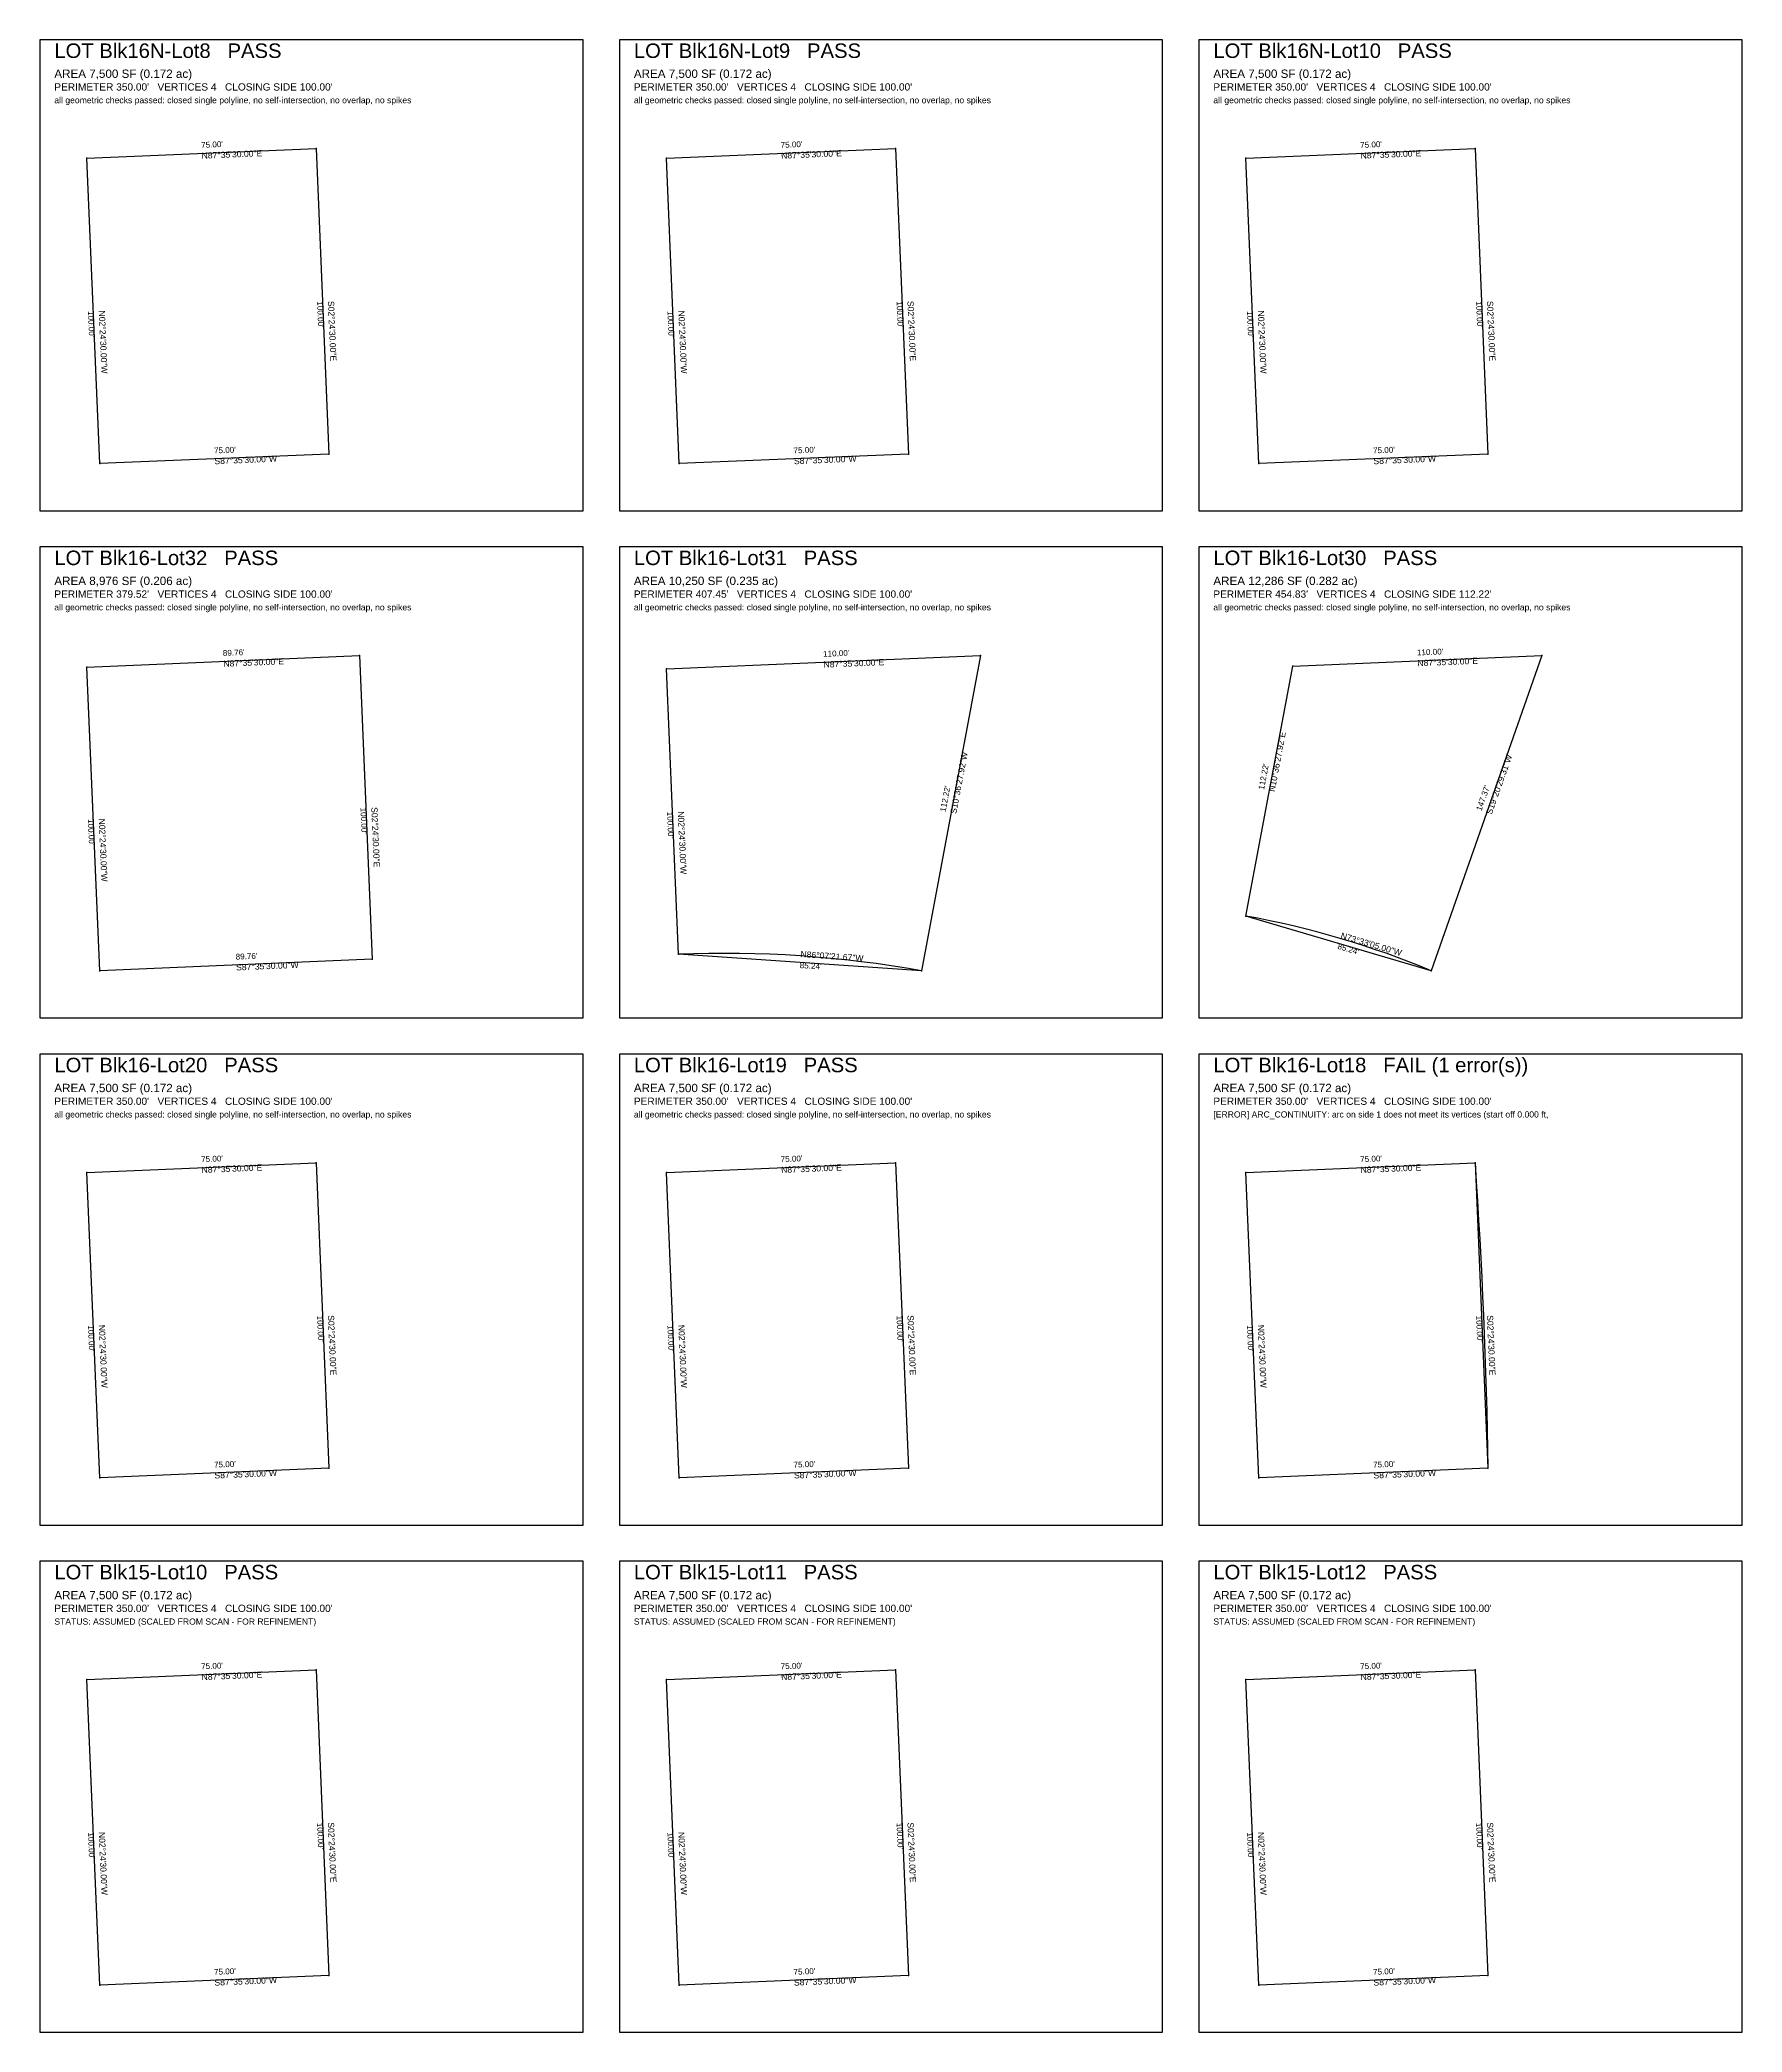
# Model space of a CAD drawing. Extents: x 0 to 3820, y -4480 to 260.
# Drawn here: x 0 to 940, y -2240 to -1140 of the extents above; entities that cross this region are included whole.
import ezdxf

# ---------------------------------------------------------------- set-up
doc = ezdxf.new("R2010")
doc.units = 0
for name, pattern in [('ROT_2.41', [0]), ('ROT_272.41', [0]), ('ROT_343.55', [0]), ('ROT_356.12', [0]), ('ROT_70.66', [0]), ('ROT_79.39', [0])]:
    doc.linetypes.add(name, pattern=pattern)
for name, color, linetype in [('ERROR', 1, 'CONTINUOUS'), ('LOT_LINE_APPROX', 1, 'CONTINUOUS'), ('LOT_POLYLINE', 4, 'CONTINUOUS'), ('SHEET_FRAME', 8, 'CONTINUOUS'), ('SHEET_LABELS', 7, 'CONTINUOUS')]:
    doc.layers.add(name, color=color, linetype=linetype)
doc.styles.get("Standard").update_dxf_attribs({"font": 'Arial'})

msp = doc.modelspace()

# ---------------------------------------------------------------- linework, layer by layer
at = {"layer": 'ERROR'}
for p, q in [((792.5094, -1760), (792.5094, -1760)), ((799.603, -1928.661), (799.6038, -1928.6793))]:
    msp.add_line(p, q, dxfattribs=at)
at = {"layer": 'LOT_LINE_APPROX'}
for points in [[(26, -2045.3207), (152.5094, -2040), (159.6038, -2208.6793), (33.0943, -2214)], [(346, -2045.3207), (472.5094, -2040), (479.6038, -2208.6793), (353.0943, -2214)], [(666, -2045.3207), (792.5094, -2040), (799.6038, -2208.6793), (673.0943, -2214)]]:
    msp.add_lwpolyline(points, close=True, dxfattribs=at)
at = {"layer": 'LOT_POLYLINE'}
for points in [[(26, -1205.3207), (152.5094, -1200), (159.6038, -1368.6793), (33.0943, -1374)], [(346, -1205.3207), (472.5094, -1200), (479.6038, -1368.6793), (353.0943, -1374)], [(666, -1205.3207), (792.5094, -1200), (799.6038, -1368.6793), (673.0943, -1374)], [(26, -1486.3298), (176.5008, -1480), (183.5527, -1647.6702), (33.0519, -1654)], [(346, -1487.2919), (519.3769, -1480), (486.7893, -1654), (352.629, -1644.9072)], [(691.8482, -1485.7839), (829.369, -1480), (768.2937, -1654), (666, -1623.799)], [(26, -1765.3207), (152.5094, -1760), (159.6038, -1928.6793), (33.0943, -1934)], [(346, -1765.3207), (472.5094, -1760), (479.6038, -1928.6793), (353.0943, -1934)], [(666, -1765.3207), (792.5094, -1760), (799.6038, -1928.6793), (673.0943, -1934)]]:
    msp.add_lwpolyline(points, close=True, dxfattribs=at)
for points in [[(768.2937, -1654), (762.1155, -1651.461), (755.9032, -1649.0069), (749.6578, -1646.6382), (743.3805, -1644.3554), (737.0724, -1642.1589), (730.7349, -1640.0491), (724.369, -1638.0264), (717.976, -1636.0911), (711.557, -1634.2438), (705.1133, -1632.4846), (698.6461, -1630.814), (692.1566, -1629.2321), (685.646, -1627.7395), (679.1156, -1626.3362), (672.5665, -1625.0227), (666, -1623.799)], [(486.7893, -1654), (478.4903, -1652.571), (470.1726, -1651.2559), (461.8376, -1650.055), (453.4869, -1648.9685), (445.1221, -1647.9966), (436.7448, -1647.1396), (428.3565, -1646.3974), (419.9588, -1645.7704), (411.5533, -1645.2586), (403.1415, -1644.8621), (394.7252, -1644.581), (386.3057, -1644.4153), (377.8848, -1644.3651), (369.464, -1644.4303), (361.0449, -1644.6111), (352.629, -1644.9072)], [(792.5094, -1760), (793.2048, -1770.5288), (793.8666, -1781.0598), (794.4949, -1791.5929), (795.0895, -1802.1279), (795.6505, -1812.6647), (796.178, -1823.2033), (796.6718, -1833.7435), (797.132, -1844.2852), (797.5586, -1854.8284), (797.9515, -1865.3728), (798.3109, -1875.9185), (798.6366, -1886.4652), (798.9286, -1897.0129), (799.1871, -1907.5615), (799.4119, -1918.1109), (799.603, -1928.661)]]:
    msp.add_lwpolyline(points, dxfattribs=at)
at = {"layer": 'SHEET_FRAME'}
for p, q in [((300, -1140), (0, -1140)), ((0, -1140), (0, -1400)), ((300, -1400), (300, -1140)), ((620, -1140), (320, -1140)), ((320, -1140), (320, -1400)), ((620, -1400), (620, -1140)), ((940, -1140), (640, -1140)), ((640, -1140), (640, -1400)), ((940, -1400), (940, -1140)), ((0, -1400), (300, -1400)), ((320, -1400), (620, -1400)), ((640, -1400), (940, -1400)), ((300, -1420), (0, -1420)), ((0, -1420), (0, -1680)), ((300, -1680), (300, -1420)), ((620, -1420), (320, -1420)), ((320, -1420), (320, -1680)), ((620, -1680), (620, -1420)), ((940, -1420), (640, -1420)), ((640, -1420), (640, -1680)), ((940, -1680), (940, -1420)), ((0, -1680), (300, -1680)), ((320, -1680), (620, -1680)), ((640, -1680), (940, -1680)), ((300, -1700), (0, -1700)), ((0, -1700), (0, -1960)), ((300, -1960), (300, -1700)), ((620, -1700), (320, -1700)), ((320, -1700), (320, -1960)), ((620, -1960), (620, -1700)), ((940, -1700), (640, -1700)), ((640, -1700), (640, -1960)), ((940, -1960), (940, -1700)), ((0, -1960), (300, -1960)), ((320, -1960), (620, -1960)), ((640, -1960), (940, -1960)), ((300, -1980), (0, -1980)), ((0, -1980), (0, -2240)), ((300, -2240), (300, -1980)), ((620, -1980), (320, -1980)), ((320, -1980), (320, -2240)), ((620, -2240), (620, -1980)), ((940, -1980), (640, -1980)), ((640, -1980), (640, -2240)), ((940, -2240), (940, -1980)), ((0, -2240), (300, -2240)), ((320, -2240), (620, -2240)), ((640, -2240), (940, -2240))]:
    msp.add_line(p, q, dxfattribs=at)
at = {"layer": 'SHEET_LABELS'}
for p in [(26, -1205.3207), (152.5094, -1200), (346, -1205.3207), (472.5094, -1200), (666, -1205.3207), (792.5094, -1200), (33.0943, -1374), (159.6038, -1368.6793), (353.0943, -1374), (479.6038, -1368.6793), (673.0943, -1374), (799.6038, -1368.6793), (176.5008, -1480), (519.3769, -1480), (829.369, -1480), (26, -1486.3298), (346, -1487.2919), (691.8482, -1485.7839), (666, -1623.799), (183.5527, -1647.6702), (352.629, -1644.9072), (33.0519, -1654), (486.7893, -1654), (768.2937, -1654), (152.5094, -1760), (472.5094, -1760), (792.5094, -1760), (26, -1765.3207), (346, -1765.3207), (666, -1765.3207), (33.0943, -1934), (159.6038, -1928.6793), (353.0943, -1934), (479.6038, -1928.6793), (673.0943, -1934), (799.6038, -1928.6793), (26, -2045.3207), (152.5094, -2040), (346, -2045.3207), (472.5094, -2040), (666, -2045.3207), (792.5094, -2040), (159.6038, -2208.6793), (479.6038, -2208.6793), (799.6038, -2208.6793), (33.0943, -2214), (353.0943, -2214), (673.0943, -2214)]:
    msp.add_point(p, dxfattribs=at)

# ---------------------------------------------------------------- texts
at = {"layer": 'ERROR'}
for s, height, p in [('LOT Blk16-Lot18   FAIL (1 error(s))', 8, (648, -1710)), ('[ERROR] ARC_CONTINUITY: arc on side 1 does not meet its vertices (start off 0.000 ft,', 3.4, (648, -1735))]:
    msp.add_text(s, height=height, dxfattribs=at).set_placement(p)
at = {"layer": 'LOT_LINE_APPROX'}
for p in [(8, -2015), (328, -2015), (648, -2015)]:
    msp.add_text('STATUS: ASSUMED (SCALED FROM SCAN - FOR REFINEMENT)', height=3.4, dxfattribs=at).set_placement(p)
at = {"layer": 'SHEET_LABELS'}
for s, height, p in [('LOT Blk16N-Lot8   PASS', 8, (8, -1150)), ('LOT Blk16N-Lot9   PASS', 8, (328, -1150)), ('LOT Blk16N-Lot10   PASS', 8, (648, -1150)), ('AREA 7,500 SF (0.172 ac)', 4.6, (8, -1161)), ("PERIMETER 350.00'   VERTICES 4   CLOSING SIDE 100.00'", 4, (8, -1168)), ('AREA 7,500 SF (0.172 ac)', 4.6, (328, -1161)), ("PERIMETER 350.00'   VERTICES 4   CLOSING SIDE 100.00'", 4, (328, -1168)), ('AREA 7,500 SF (0.172 ac)', 4.6, (648, -1161)), ("PERIMETER 350.00'   VERTICES 4   CLOSING SIDE 100.00'", 4, (648, -1168)), ('all geometric checks passed: closed single polyline, no self-intersection, no overlap, no spikes', 3.4, (8, -1175)), ('all geometric checks passed: closed single polyline, no self-intersection, no overlap, no spikes', 3.4, (328, -1175)), ('all geometric checks passed: closed single polyline, no self-intersection, no overlap, no spikes', 3.4, (648, -1175)), ('LOT Blk16-Lot32   PASS', 8, (8, -1430)), ('LOT Blk16-Lot31   PASS', 8, (328, -1430)), ('LOT Blk16-Lot30   PASS', 8, (648, -1430)), ('AREA 8,976 SF (0.206 ac)', 4.6, (8, -1441)), ('AREA 10,250 SF (0.235 ac)', 4.6, (328, -1441)), ('AREA 12,286 SF (0.282 ac)', 4.6, (648, -1441)), ('all geometric checks passed: closed single polyline, no self-intersection, no overlap, no spikes', 3.4, (8, -1455)), ("PERIMETER 379.52'   VERTICES 4   CLOSING SIDE 100.00'", 4, (8, -1448)), ('all geometric checks passed: closed single polyline, no self-intersection, no overlap, no spikes', 3.4, (328, -1455)), ("PERIMETER 407.45'   VERTICES 4   CLOSING SIDE 100.00'", 4, (328, -1448)), ('all geometric checks passed: closed single polyline, no self-intersection, no overlap, no spikes', 3.4, (648, -1455)), ("PERIMETER 454.83'   VERTICES 4   CLOSING SIDE 112.22'", 4, (648, -1448)), ('LOT Blk16-Lot20   PASS', 8, (8, -1710)), ('LOT Blk16-Lot19   PASS', 8, (328, -1710)), ('AREA 7,500 SF (0.172 ac)', 4.6, (8, -1721)), ("PERIMETER 350.00'   VERTICES 4   CLOSING SIDE 100.00'", 4, (8, -1728)), ('AREA 7,500 SF (0.172 ac)', 4.6, (328, -1721)), ("PERIMETER 350.00'   VERTICES 4   CLOSING SIDE 100.00'", 4, (328, -1728)), ('AREA 7,500 SF (0.172 ac)', 4.6, (648, -1721)), ("PERIMETER 350.00'   VERTICES 4   CLOSING SIDE 100.00'", 4, (648, -1728)), ('all geometric checks passed: closed single polyline, no self-intersection, no overlap, no spikes', 3.4, (8, -1735)), ('all geometric checks passed: closed single polyline, no self-intersection, no overlap, no spikes', 3.4, (328, -1735)), ('LOT Blk15-Lot10   PASS', 8, (8, -1990)), ('LOT Blk15-Lot11   PASS', 8, (328, -1990)), ('LOT Blk15-Lot12   PASS', 8, (648, -1990)), ('AREA 7,500 SF (0.172 ac)', 4.6, (8, -2001)), ('AREA 7,500 SF (0.172 ac)', 4.6, (328, -2001)), ('AREA 7,500 SF (0.172 ac)', 4.6, (648, -2001)), ("PERIMETER 350.00'   VERTICES 4   CLOSING SIDE 100.00'", 4, (8, -2008)), ("PERIMETER 350.00'   VERTICES 4   CLOSING SIDE 100.00'", 4, (328, -2008)), ("PERIMETER 350.00'   VERTICES 4   CLOSING SIDE 100.00'", 4, (648, -2008))]:
    msp.add_text(s, height=height, dxfattribs=at).set_placement(p)
at = {"layer": 'SHEET_LABELS', "linetype": 'ROT_2.41'}
for s, height, p in [("75.00'", 3.2, (89.1287, -1199.663)), ("75.00'", 3.2, (409.1287, -1199.663)), ("75.00'", 3.2, (729.1287, -1199.663)), ('N87%%d35\'30.00"E', 3.4, (89.3808, -1205.6577)), ('N87%%d35\'30.00"E', 3.4, (409.3808, -1205.6577)), ('N87%%d35\'30.00"E', 3.4, (729.3808, -1205.6577)), ("75.00'", 3.2, (96.223, -1368.3423)), ('S87%%d35\'30.00"W', 3.4, (96.4751, -1374.337)), ("75.00'", 3.2, (416.223, -1368.3423)), ('S87%%d35\'30.00"W', 3.4, (416.4751, -1374.337)), ("75.00'", 3.2, (736.223, -1368.3423)), ('S87%%d35\'30.00"W', 3.4, (736.4751, -1374.337)), ("89.76'", 3.2, (101.1243, -1480.1675)), ('N87%%d35\'30.00"E', 3.4, (101.3765, -1486.1622)), ("110.00'", 3.2, (432.5624, -1480.6486)), ('N87%%d35\'30.00"E', 3.4, (432.8145, -1486.6433)), ("110.00'", 3.2, (760.4825, -1479.8946)), ('N87%%d35\'30.00"E', 3.4, (760.7347, -1485.8893)), ("89.76'", 3.2, (108.1762, -1647.8378)), ('S87%%d35\'30.00"W', 3.4, (108.4284, -1653.8325)), ("75.00'", 3.2, (89.1287, -1759.663)), ("75.00'", 3.2, (409.1287, -1759.663)), ("75.00'", 3.2, (729.1287, -1759.663)), ('N87%%d35\'30.00"E', 3.4, (89.3808, -1765.6577)), ('N87%%d35\'30.00"E', 3.4, (409.3808, -1765.6577)), ('N87%%d35\'30.00"E', 3.4, (729.3808, -1765.6577)), ("75.00'", 3.2, (96.223, -1928.3423)), ("75.00'", 3.2, (416.223, -1928.3423)), ("75.00'", 3.2, (736.223, -1928.3423)), ('S87%%d35\'30.00"W', 3.4, (96.4751, -1934.337)), ('S87%%d35\'30.00"W', 3.4, (416.4751, -1934.337)), ('S87%%d35\'30.00"W', 3.4, (736.4751, -1934.337)), ("75.00'", 3.2, (89.1287, -2039.663)), ('N87%%d35\'30.00"E', 3.4, (89.3808, -2045.6577)), ("75.00'", 3.2, (409.1287, -2039.663)), ('N87%%d35\'30.00"E', 3.4, (409.3808, -2045.6577)), ("75.00'", 3.2, (729.1287, -2039.663)), ('N87%%d35\'30.00"E', 3.4, (729.3808, -2045.6577)), ("75.00'", 3.2, (96.223, -2208.3423)), ('S87%%d35\'30.00"W', 3.4, (96.4751, -2214.337)), ("75.00'", 3.2, (416.223, -2208.3423)), ('S87%%d35\'30.00"W', 3.4, (416.4751, -2214.337)), ("75.00'", 3.2, (736.223, -2208.3423)), ('S87%%d35\'30.00"W', 3.4, (736.4751, -2214.337))]:
    msp.add_text(s, height=height, rotation=2.41, dxfattribs=at).set_placement(p)
at = {"layer": 'SHEET_LABELS', "linetype": 'ROT_272.41'}
for s, height, p in [("100.00'", 3.2, (153.0593, -1284.4657)), ('S02%%d24\'30.00"E', 3.4, (159.054, -1284.2136)), ("100.00'", 3.2, (473.0593, -1284.4657)), ('S02%%d24\'30.00"E', 3.4, (479.054, -1284.2136)), ("100.00'", 3.2, (793.0593, -1284.4657)), ('S02%%d24\'30.00"E', 3.4, (799.054, -1284.2136)), ("100.00'", 3.2, (26.5498, -1289.7864)), ('N02%%d24\'30.00"W', 3.4, (32.5445, -1289.5343)), ("100.00'", 3.2, (346.5498, -1289.7864)), ('N02%%d24\'30.00"W', 3.4, (352.5445, -1289.5343)), ("100.00'", 3.2, (666.5498, -1289.7864)), ('N02%%d24\'30.00"W', 3.4, (672.5445, -1289.5343)), ("100.00'", 3.2, (26.5286, -1570.291)), ('N02%%d24\'30.00"W', 3.4, (32.5233, -1570.0388)), ("100.00'", 3.2, (177.0294, -1563.9612)), ('S02%%d24\'30.00"E', 3.4, (183.0241, -1563.709)), ("100.00'", 3.2, (346.3172, -1566.2256)), ('N02%%d24\'30.00"W', 3.4, (352.3119, -1565.9735)), ("100.00'", 3.2, (153.0593, -1844.4657)), ('S02%%d24\'30.00"E', 3.4, (159.054, -1844.2136)), ("100.00'", 3.2, (473.0593, -1844.4657)), ('S02%%d24\'30.00"E', 3.4, (479.054, -1844.2136)), ("100.00'", 3.2, (793.0593, -1844.4657)), ('S02%%d24\'30.00"E', 3.4, (799.054, -1844.2136)), ("100.00'", 3.2, (26.5498, -1849.7864)), ('N02%%d24\'30.00"W', 3.4, (32.5445, -1849.5343)), ("100.00'", 3.2, (346.5498, -1849.7864)), ('N02%%d24\'30.00"W', 3.4, (352.5445, -1849.5343)), ("100.00'", 3.2, (666.5498, -1849.7864)), ('N02%%d24\'30.00"W', 3.4, (672.5445, -1849.5343)), ("100.00'", 3.2, (26.5498, -2129.7864)), ('N02%%d24\'30.00"W', 3.4, (32.5445, -2129.5343)), ("100.00'", 3.2, (153.0593, -2124.4657)), ('S02%%d24\'30.00"E', 3.4, (159.054, -2124.2136)), ("100.00'", 3.2, (346.5498, -2129.7864)), ('N02%%d24\'30.00"W', 3.4, (352.5445, -2129.5343)), ("100.00'", 3.2, (473.0593, -2124.4657)), ('S02%%d24\'30.00"E', 3.4, (479.054, -2124.2136)), ("100.00'", 3.2, (666.5498, -2129.7864)), ('N02%%d24\'30.00"W', 3.4, (672.5445, -2129.5343)), ("100.00'", 3.2, (793.0593, -2124.4657)), ('S02%%d24\'30.00"E', 3.4, (799.054, -2124.2136))]:
    msp.add_text(s, height=height, rotation=272.41, dxfattribs=at).set_placement(p)
at = {"layer": 'SHEET_LABELS', "linetype": 'ROT_79.39'}
for s, height, p in [('N10%%d36\'27.92"E', 3.4, (681.8728, -1555.3437)), ('S10%%d36\'27.92"W', 3.4, (506.0318, -1567.5523)), ("112.22'", 3.2, (675.9754, -1554.2392)), ("112.22'", 3.2, (500.1343, -1566.4477))]:
    msp.add_text(s, height=height, rotation=79.39, dxfattribs=at).set_placement(p)
at = {"layer": 'SHEET_LABELS', "linetype": 'ROT_70.66'}
for s, height, p in [('S19%%d20\'29.31"W', 3.4, (801.662, -1567.9936)), ("147.37'", 3.2, (796.0007, -1566.0064))]:
    msp.add_text(s, height=height, rotation=70.66, dxfattribs=at).set_placement(p)
at = {"layer": 'SHEET_LABELS', "linetype": 'ROT_343.55'}
for s, height, p in [("85.24'", 3.2, (716.2974, -1641.7767)), ('N73%%d33\'05.00"W', 3.4, (717.9963, -1636.0223))]:
    msp.add_text(s, height=height, rotation=343.55, dxfattribs=at).set_placement(p)
at = {"layer": 'SHEET_LABELS', "linetype": 'ROT_356.12'}
for s, height, p in [("85.24'", 3.2, (419.5063, -1652.4468)), ('N86%%d07\'21.67"W', 3.4, (419.912, -1646.4605))]:
    msp.add_text(s, height=height, rotation=356.12, dxfattribs=at).set_placement(p)

doc.saveas('drawing.dxf')
